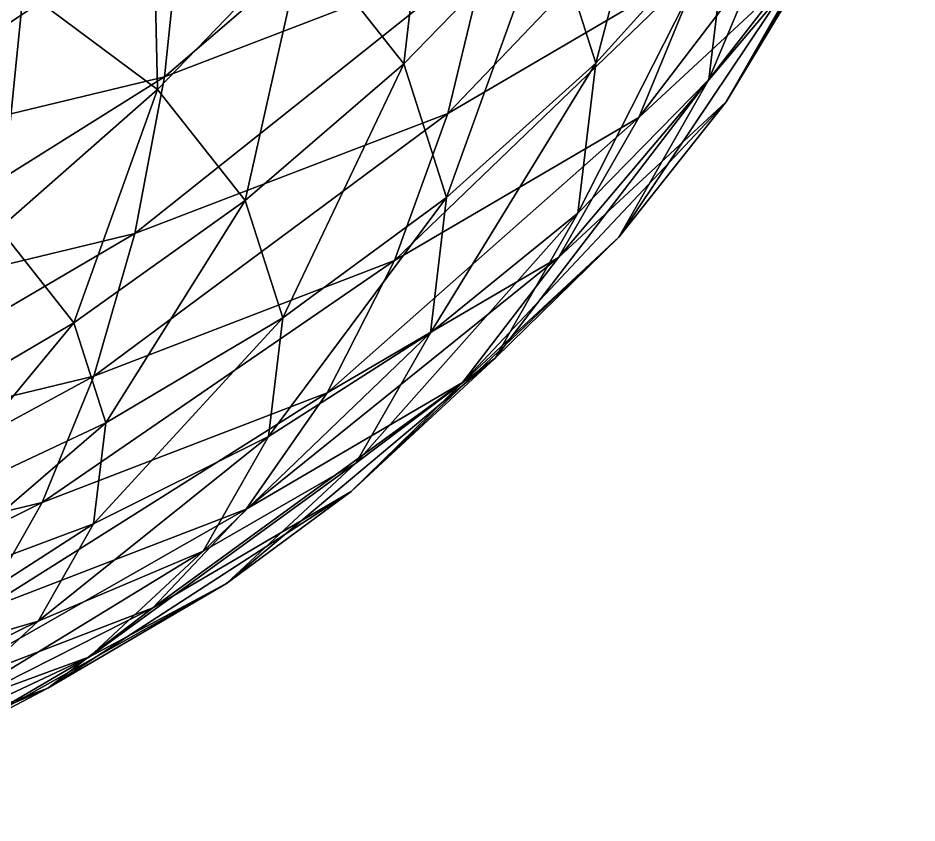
# Model space of a CAD drawing. Header units: metres. Extents: x -186 to 203, y -200 to 189.
# Drawn here: x 97.3 to 151.2, y -193.5 to -145.2 of the extents above; entities that cross this region are included whole.
import ezdxf

# ---------------------------------------------------------------- set-up
doc = ezdxf.new("R2010")
doc.units = ezdxf.units.M

msp = doc.modelspace()

# ---------------------------------------------------------------- linework, layer by layer
for points in [[(131.94804, -147.88885, -557.0348), (136.81596, -129.35986, -543.662), (129.10129, -138.97417, -540.7166), (129.1014, -138.97406, -540.7165)], [(131.94804, -147.88885, -557.0348), (139.91507, -139.06476, -561.42664), (136.81596, -129.35986, -543.662), (136.81607, -129.35976, -543.66187)], [(138.73773, -148.86647, -579.3686), (145.54974, -140.07306, -585.44293), (146.81003, -129.58066, -566.23676), (146.81013, -129.58055, -566.23663)], [(138.73773, -148.86647, -579.3686), (146.81003, -129.58066, -566.23676), (139.91507, -139.06476, -561.42664), (139.91518, -139.06465, -561.4265)], [(120.43304, -147.92941, -538.4164), (122.450714, -130.53806, -525.2744), (114.44484, -140.3335, -524.5122), (114.44494, -140.33339, -524.5121)], [(120.43304, -147.92941, -538.4164), (129.10129, -138.97417, -540.7166), (122.450714, -130.53806, -525.2744), (122.45081, -130.53795, -525.2743)], [(106.05818, -148.69507, -674.9939), (107.1294, -138.50954, -682.45935), (126.774994, -130.96268, -668.6449), (126.77509, -130.96257, -668.6448)], [(106.05818, -148.69507, -674.9939), (126.774994, -130.96268, -668.6449), (125.380325, -141.27248, -661.4069), (125.380424, -141.27237, -661.4068)], [(139.76677, -150.21057, -603.9995), (145.12769, -141.30234, -611.2473), (151.22798, -130.60857, -591.6725), (151.22809, -130.60846, -591.67236)], [(139.76677, -150.21057, -603.9995), (151.22798, -130.60857, -591.6725), (145.54974, -140.07306, -585.44293), (145.54985, -140.07295, -585.4428)], [(123.07286, -150.89809, -653.4918), (125.380325, -141.27248, -661.4069), (141.06126, -132.08607, -644.5913), (141.06137, -132.08597, -644.5912)], [(123.07286, -150.89809, -653.4918), (141.06126, -132.08607, -644.5913), (138.3195, -141.96613, -637.14197), (138.31961, -141.96602, -637.14185)], [(134.52316, -151.15433, -629.28125), (138.3195, -141.96613, -637.14197), (149.35947, -131.70958, -618.3675), (149.35957, -131.70947, -618.3674)], [(134.52316, -151.15433, -629.28125), (149.35947, -131.70958, -618.3675), (145.12769, -141.30234, -611.2473), (145.12779, -141.30223, -611.2472)], [(105.64597, -149.45505, -524.57263), (105.293396, -133.50046, -512.0044), (97.607056, -143.4527, -513.58545), (97.607155, -143.45259, -513.5853)], [(105.64597, -149.45505, -524.57263), (114.44484, -140.3335, -524.5122), (105.293396, -133.50046, -512.0044), (105.293495, -133.50035, -512.0043)], [(83.93933, -154.0295, -684.7585), (84.640274, -143.93323, -692.3873), (107.1294, -138.50954, -682.45935), (107.1295, -138.50943, -682.4592)], [(83.93933, -154.0295, -684.7585), (107.1294, -138.50954, -682.45935), (106.05818, -148.69507, -674.9939), (106.05828, -148.69496, -674.9938)], [(89.31224, -152.69678, -516.1089), (97.607056, -143.4527, -513.58545), (87.140785, -138.38281, -504.3051), (87.140884, -138.3827, -504.30502)], [(122.99628, -155.95622, -553.1094), (129.10129, -138.97417, -540.7166), (120.43304, -147.92941, -538.4164), (120.433136, -147.9293, -538.41626)], [(122.99628, -155.95622, -553.1094), (131.94804, -147.88885, -557.0348), (129.10129, -138.97417, -540.7166), (129.1014, -138.97406, -540.7165)], [(130.86658, -156.89249, -573.51587), (138.73773, -148.86647, -579.3686), (139.91507, -139.06476, -561.42664), (139.91518, -139.06465, -561.4265)], [(130.86658, -156.89249, -573.51587), (139.91507, -139.06476, -561.42664), (131.94804, -147.88885, -557.0348), (131.94815, -147.88875, -557.03467)], [(133.33545, -158.33664, -596.7036), (139.76677, -150.21057, -603.9995), (145.54974, -140.07306, -585.44293), (145.54985, -140.07295, -585.4428)], [(133.33545, -158.33664, -596.7036), (145.54974, -140.07306, -585.44293), (138.73773, -148.86647, -579.3686), (138.73784, -148.86636, -579.36847)], [(110.9062, -156.12753, -536.78656), (114.44484, -140.3335, -524.5122), (105.64597, -149.45505, -524.57263), (105.64607, -149.45494, -524.5725)], [(110.9062, -156.12753, -536.78656), (120.43304, -147.92941, -538.4164), (114.44484, -140.3335, -524.5122), (114.44494, -140.33339, -524.5121)], [(104.28587, -158.11511, -666.70245), (106.05818, -148.69507, -674.9939), (125.380325, -141.27248, -661.4069), (125.380424, -141.27237, -661.4068)], [(104.28587, -158.11511, -666.70245), (125.380325, -141.27248, -661.4069), (123.07286, -150.89809, -653.4918), (123.07296, -150.89798, -653.4917)], [(129.71387, -159.5501, -621.0954), (134.52316, -151.15433, -629.28125), (145.12769, -141.30234, -611.2473), (145.12779, -141.30223, -611.2472)], [(129.71387, -159.5501, -621.0954), (145.12769, -141.30234, -611.2473), (139.76677, -150.21057, -603.9995), (139.76688, -150.21046, -603.9994)], [(119.87788, -159.73401, -644.98627), (123.07286, -150.89809, -653.4918), (138.3195, -141.96613, -637.14197), (138.31961, -141.96602, -637.14185)], [(119.87788, -159.73401, -644.98627), (138.3195, -141.96613, -637.14197), (134.52316, -151.15433, -629.28125), (134.52327, -151.15422, -629.2811)], [(96.15055, -157.80269, -525.4552), (97.607056, -143.4527, -513.58545), (89.31224, -152.69678, -516.1089), (89.31234, -152.69667, -516.10876)], [(96.15055, -157.80269, -525.4552), (105.64597, -149.45505, -524.57263), (97.607056, -143.4527, -513.58545), (97.607155, -143.45259, -513.5853)], [(113.15782, -163.17853, -549.69336), (120.43304, -147.92941, -538.4164), (110.9062, -156.12753, -536.78656), (110.906296, -156.12743, -536.78644)], [(113.15782, -163.17853, -549.69336), (122.99628, -155.95622, -553.1094), (120.43304, -147.92941, -538.4164), (120.433136, -147.9293, -538.41626)], [(122.02252, -164.06314, -567.949), (130.86658, -156.89249, -573.51587), (131.94804, -147.88885, -557.0348), (131.94815, -147.88875, -557.03467)], [(122.02252, -164.06314, -567.949), (131.94804, -147.88885, -557.0348), (122.99628, -155.95622, -553.1094), (122.996376, -155.95612, -553.10925)], [(82.779625, -163.30177, -676.1966), (83.93933, -154.0295, -684.7585), (106.05818, -148.69507, -674.9939), (106.05828, -148.69496, -674.9938)], [(82.779625, -163.30177, -676.1966), (106.05818, -148.69507, -674.9939), (104.28587, -158.11511, -666.70245), (104.28597, -158.115, -666.70233)], [(106.05818, -148.69507, -674.9939), (106.05818, -148.69507, -674.9939), (83.93933, -154.0295, -684.7585), (83.93943, -154.02939, -684.75836)], [(125.90416, -165.59158, -589.43945), (133.33545, -158.33664, -596.7036), (138.73773, -148.86647, -579.3686), (138.73784, -148.86636, -579.36847)], [(125.90416, -165.59158, -589.43945), (138.73773, -148.86647, -579.3686), (130.86658, -156.89249, -573.51587), (130.86668, -156.89238, -573.51575)], [(100.62516, -163.47865, -535.845), (105.64597, -149.45505, -524.57263), (96.15055, -157.80269, -525.4552), (96.15065, -157.80258, -525.4551)], [(100.62516, -163.47865, -535.845), (110.9062, -156.12753, -536.78656), (105.64597, -149.45505, -524.57263), (105.64607, -149.45494, -524.5725)], [(123.94429, -167.06137, -612.67413), (129.71387, -159.5501, -621.0954), (139.76677, -150.21057, -603.9995), (139.76688, -150.21046, -603.9994)], [(123.94429, -167.06137, -612.67413), (139.76677, -150.21057, -603.9995), (133.33545, -158.33664, -596.7036), (133.33556, -158.33653, -596.7035)], [(101.83188, -166.66638, -657.6759), (104.28587, -158.11511, -666.70245), (123.07286, -150.89809, -653.4918), (123.07296, -150.89798, -653.4917)], [(101.83188, -166.66638, -657.6759), (123.07286, -150.89809, -653.4918), (119.87788, -159.73401, -644.98627), (119.877975, -159.7339, -644.98615)], [(115.83038, -167.68349, -635.98346), (119.87788, -159.73401, -644.98627), (134.52316, -151.15433, -629.28125), (134.52327, -151.15422, -629.2811)], [(115.83038, -167.68349, -635.98346), (134.52316, -151.15433, -629.28125), (129.71387, -159.5501, -621.0954), (129.71397, -159.54999, -621.0953)], [(102.54051, -169.4766, -546.8241), (110.9062, -156.12753, -536.78656), (100.62516, -163.47865, -535.845), (100.62526, -163.47855, -535.84485)], [(102.54051, -169.4766, -546.8241), (113.15782, -163.17853, -549.69336), (110.9062, -156.12753, -536.78656), (110.906296, -156.12743, -536.78644)], [(112.302444, -170.2999, -562.7289), (122.02252, -164.06314, -567.949), (122.99628, -155.95622, -553.1094), (122.996376, -155.95612, -553.10925)], [(112.302444, -170.2999, -562.7289), (122.99628, -155.95622, -553.1094), (113.15782, -163.17853, -549.69336), (113.15792, -163.17842, -549.69324)], [(117.55434, -171.89583, -582.2866), (125.90416, -165.59158, -589.43945), (130.86658, -156.89249, -573.51587), (130.86668, -156.89238, -573.51575)], [(117.55434, -171.89583, -582.2866), (130.86658, -156.89249, -573.51587), (122.02252, -164.06314, -567.949), (122.02262, -164.06303, -567.94885)], [(89.70253, -169.90228, -535.6019), (100.62516, -163.47865, -535.845), (96.15055, -157.80269, -525.4552), (96.15065, -157.80258, -525.4551)], [(81.17387, -171.6485, -666.79553), (82.779625, -163.30177, -676.1966), (104.28587, -158.11511, -666.70245), (104.28597, -158.115, -666.70233)], [(81.17387, -171.6485, -666.79553), (104.28587, -158.11511, -666.70245), (101.83188, -166.66638, -657.6759), (101.83198, -166.66628, -657.6758)], [(104.28587, -158.11511, -666.70245), (104.28587, -158.11511, -666.70245), (82.779625, -163.30177, -676.1966), (82.779724, -163.30167, -676.1965)], [(117.27766, -173.60593, -604.10956), (123.94429, -167.06137, -612.67413), (133.33545, -158.33664, -596.7036), (133.33556, -158.33653, -596.7035)], [(117.27766, -173.60593, -604.10956), (133.33545, -158.33664, -596.7036), (125.90416, -165.59158, -589.43945), (125.90426, -165.59148, -589.43933)], [(110.97473, -174.65936, -626.58215), (115.83038, -167.68349, -635.98346), (129.71387, -159.5501, -621.0954), (129.71397, -159.54999, -621.0953)], [(110.97473, -174.65936, -626.58215), (129.71387, -159.5501, -621.0954), (123.94429, -167.06137, -612.67413), (123.94439, -167.06126, -612.674)], [(98.72308, -174.25525, -648.013), (101.83188, -166.66638, -657.6759), (119.87788, -159.73401, -644.98627), (119.877975, -159.7339, -644.98615)], [(98.72308, -174.25525, -648.013), (119.87788, -159.73401, -644.98627), (115.83038, -167.68349, -635.98346), (115.83048, -167.68338, -635.98334)], [(91.260605, -174.78146, -544.53314), (100.62516, -163.47865, -535.845), (89.70253, -169.90228, -535.6019), (89.70263, -169.90218, -535.6018)], [(91.260605, -174.78146, -544.53314), (102.54051, -169.4766, -546.8241), (100.62516, -163.47865, -535.845), (100.62526, -163.47855, -535.84485)], [(101.81288, -175.5344, -557.91284), (112.302444, -170.2999, -562.7289), (113.15782, -163.17853, -549.69336), (113.15792, -163.17842, -549.69324)], [(101.81288, -175.5344, -557.91284), (113.15782, -163.17853, -549.69336), (102.54051, -169.4766, -546.8241), (102.54061, -169.47649, -546.824)], [(108.37746, -177.18037, -575.32355), (117.55434, -171.89583, -582.2866), (122.02252, -164.06314, -567.949), (122.02262, -164.06303, -567.94885)], [(108.37746, -177.18037, -575.32355), (122.02252, -164.06314, -567.949), (112.302444, -170.2999, -562.7289), (112.30254, -170.29979, -562.72876)], [(109.786995, -179.11197, -595.49567), (117.27766, -173.60593, -604.10956), (125.90416, -165.59158, -589.43945), (125.90426, -165.59148, -589.43933)], [(109.786995, -179.11197, -595.49567), (125.90416, -165.59158, -589.43945), (117.55434, -171.89583, -582.2866), (117.554436, -171.89572, -582.2865)], [(79.13965, -178.9782, -656.6583), (81.17387, -171.6485, -666.79553), (101.83188, -166.66638, -657.6759), (101.83198, -166.66628, -657.6758)], [(79.13965, -178.9782, -656.6583), (101.83188, -166.66638, -657.6759), (98.72308, -174.25525, -648.013), (98.72318, -174.25514, -648.0129)], [(101.83188, -166.66638, -657.6759), (101.83188, -166.66638, -657.6759), (81.17387, -171.6485, -666.79553), (81.173965, -171.64839, -666.7954)], [(105.364105, -180.58525, -616.8852), (110.97473, -174.65936, -626.58215), (123.94429, -167.06137, -612.67413), (123.94439, -167.06126, -612.674)], [(105.364105, -180.58525, -616.8852), (123.94429, -167.06137, -612.67413), (117.27766, -173.60593, -604.10956), (117.277756, -173.60582, -604.10944)], [(94.99356, -180.79852, -637.8198), (98.72308, -174.25525, -648.013), (115.83038, -167.68349, -635.98346), (115.83048, -167.68338, -635.98334)], [(94.99356, -180.79852, -637.8198), (115.83038, -167.68349, -635.98346), (110.97473, -174.65936, -626.58215), (110.97483, -174.65926, -626.58203)], [(90.6687, -179.70932, -553.5535), (101.81288, -175.5344, -557.91284), (102.54051, -169.4766, -546.8241), (102.54061, -169.47649, -546.824)], [(90.6687, -179.70932, -553.5535), (102.54051, -169.4766, -546.8241), (91.260605, -174.78146, -544.53314), (91.260704, -174.78136, -544.533)], [(98.47408, -181.38728, -568.62646), (108.37746, -177.18037, -575.32355), (112.302444, -170.2999, -562.7289), (112.30254, -170.29979, -562.72876)], [(98.47408, -181.38728, -568.62646), (112.302444, -170.2999, -562.7289), (101.81288, -175.5344, -557.91284), (101.81298, -175.53429, -557.9127)], [(101.55438, -183.51926, -586.9268), (109.786995, -179.11197, -595.49567), (117.55434, -171.89583, -582.2866), (117.554436, -171.89572, -582.2865)], [(101.55438, -183.51926, -586.9268), (117.55434, -171.89583, -582.2866), (108.37746, -177.18037, -575.32355), (108.377556, -177.18027, -575.3234)], [(99.05999, -185.39621, -606.9989), (105.364105, -180.58525, -616.8852), (117.27766, -173.60593, -604.10956), (117.277756, -173.60582, -604.10944)], [(99.05999, -185.39621, -606.9989), (117.27766, -173.60593, -604.10956), (109.786995, -179.11197, -595.49567), (109.787094, -179.11186, -595.49554)], [(76.699265, -185.21057, -645.896), (79.13965, -178.9782, -656.6583), (98.72308, -174.25525, -648.013), (98.72318, -174.25514, -648.0129)], [(76.699265, -185.21057, -645.896), (98.72308, -174.25525, -648.013), (94.99356, -180.79852, -637.8198), (94.99366, -180.79842, -637.8197)], [(98.72308, -174.25525, -648.013), (98.72308, -174.25525, -648.013), (79.13965, -178.9782, -656.6583), (79.13975, -178.97809, -656.6582)], [(90.684166, -186.22456, -627.2078), (94.99356, -180.79852, -637.8198), (110.97473, -174.65936, -626.58215), (110.97483, -174.65926, -626.58203)], [(90.684166, -186.22456, -627.2078), (110.97473, -174.65936, -626.58215), (105.364105, -180.58525, -616.8852), (105.364204, -180.58514, -616.8851)], [(87.95268, -184.47049, -562.2688), (98.47408, -181.38728, -568.62646), (101.81288, -175.5344, -557.91284), (101.81298, -175.53429, -557.9127)], [(87.95268, -184.47049, -562.2688), (101.81288, -175.5344, -557.91284), (90.6687, -179.70932, -553.5535), (90.6688, -179.70921, -553.5534)], [(92.67003, -186.77946, -578.4968), (101.55438, -183.51926, -586.9268), (108.37746, -177.18037, -575.32355), (108.377556, -177.18027, -575.3234)], [(92.67003, -186.77946, -578.4968), (108.37746, -177.18037, -575.32355), (98.47408, -181.38728, -568.62646), (98.47418, -181.38718, -568.62634)], [(92.13144, -189.03952, -597.03156), (99.05999, -185.39621, -606.9989), (109.786995, -179.11197, -595.49567), (109.787094, -179.11186, -595.49554)], [(92.13144, -189.03952, -597.03156), (109.786995, -179.11197, -595.49567), (101.55438, -183.51926, -586.9268), (101.55448, -183.51915, -586.9267)], [(85.84212, -190.47385, -616.29346), (90.684166, -186.22456, -627.2078), (105.364105, -180.58525, -616.8852), (105.364204, -180.58514, -616.8851)], [(85.84212, -190.47385, -616.29346), (105.364105, -180.58525, -616.8852), (99.05999, -185.39621, -606.9989), (99.06009, -185.3961, -606.9988)], [(83.23124, -188.85687, -570.29803), (92.67003, -186.77946, -578.4968), (98.47408, -181.38728, -568.62646), (98.47418, -181.38718, -568.62634)], [(83.23124, -188.85687, -570.29803), (98.47408, -181.38728, -568.62646), (87.95268, -184.47049, -562.2688), (87.95278, -184.47038, -562.2687)], [(84.654396, -191.47528, -587.0924), (92.13144, -189.03952, -597.03156), (101.55438, -183.51926, -586.9268), (101.55448, -183.51915, -586.9267)], [(84.654396, -191.47528, -587.0924), (101.55438, -183.51926, -586.9268), (92.67003, -186.77946, -578.4968), (92.67013, -186.77936, -578.4967)], [(80.52045, -193.49988, -605.1962), (85.84212, -190.47385, -616.29346), (99.05999, -185.39621, -606.9989), (99.06009, -185.3961, -606.9988)], [(80.52045, -193.49988, -605.1962), (99.05999, -185.39621, -606.9989), (92.13144, -189.03952, -597.03156), (92.13154, -189.03941, -597.03143)]]:
    msp.add_3dface(points)

doc.saveas('drawing.dxf')
